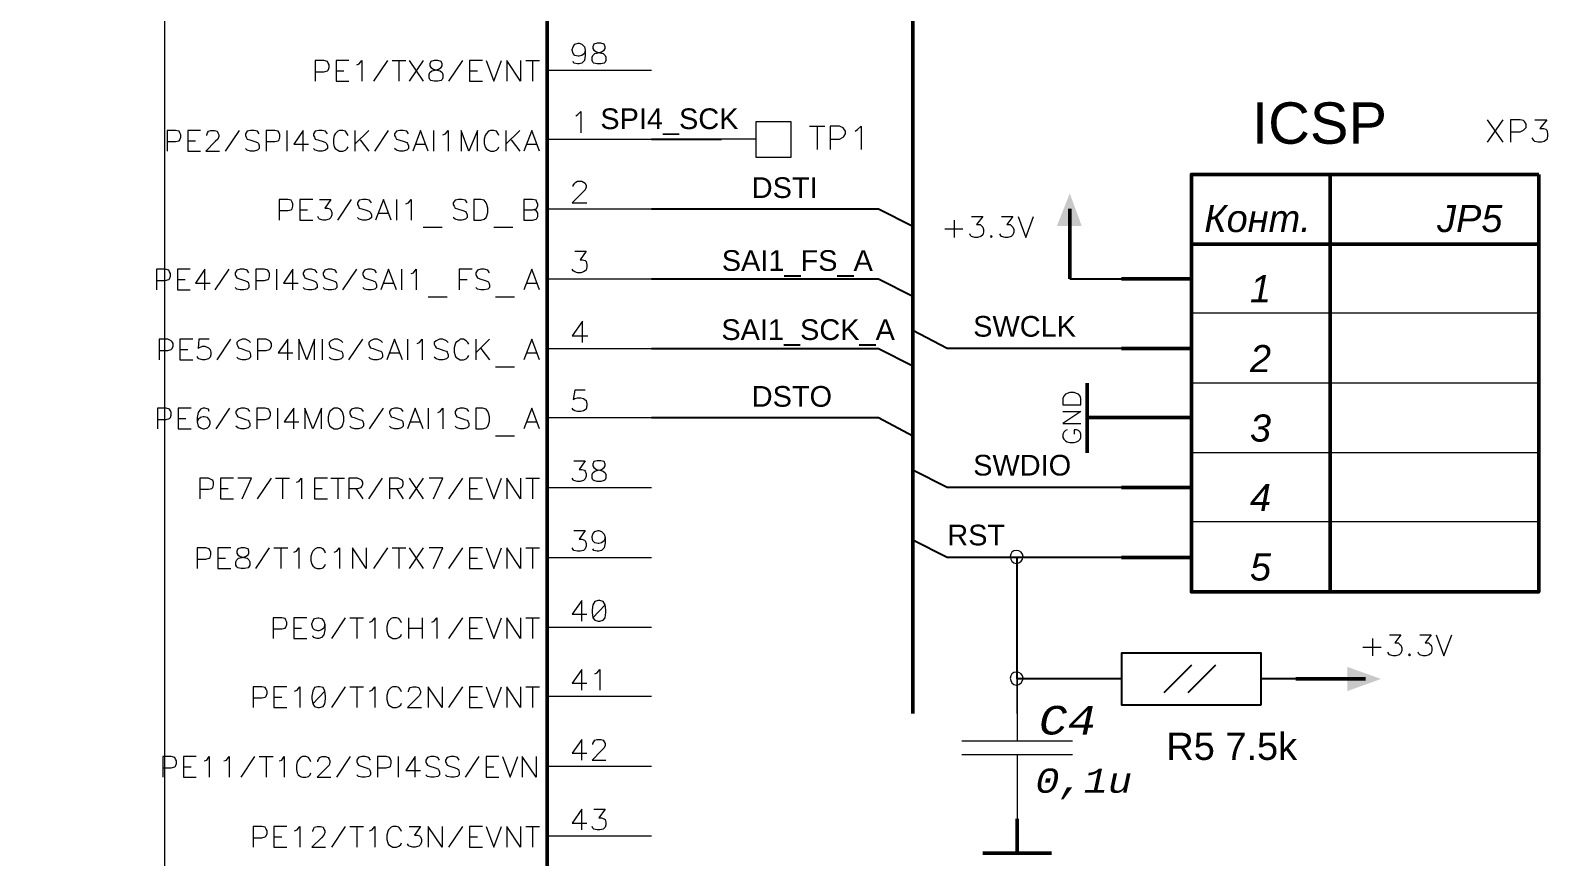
# Model space of a CAD drawing. Header units: millimetres. Extents: x -2024 to 917, y -725 to 13.
# Drawn here: x 814.3 to 887.7, y -87.6 to -47.7 of the extents above; entities that cross this region are included whole.
import ezdxf

# ---------------------------------------------------------------- set-up
doc = ezdxf.new("R2010")
doc.units = ezdxf.units.MM
for name, color, linetype in [('PDF _Геометрия', 7, 'Continuous'), ('PDF _Сплошная заливка', 7, 'Continuous'), ('PDF _Текст', 7, 'Continuous'), ('Sheet', 255, 'Continuous')]:
    doc.layers.add(name, color=color, linetype=linetype)
doc.styles.add('PDF Arial', font='arial.ttf')
doc.styles.add('PDF Arial Italic', font='ariali.ttf')
doc.styles.add('PDF Courier New Italic', font='couri.ttf')
doc.styles.get("Standard").update_dxf_attribs({"font": 'arial.ttf'})

msp = doc.modelspace()

# ---------------------------------------------------------------- linework, layer by layer
at = {"layer": 'PDF _Геометрия', "lineweight": 50}
for points in [[(856.975, -80.725), (856.975, -73.183), (856.975, -69.808), (856.975, -66.433), (856.975, -63.1), (856.975, -59.725), (856.975, -56.35), (856.975, -42.058), (856.975, -38.683), (856.975, -10.933), (856.975, -3.392), (856.975, 4.192), (856.975, 12.608), (778.766, 12.608)], [(877.141, -74.85), (877.141, -54.683)], [(864.558, -56.35), (864.558, -59.725)], [(887.225, -58.058), (870.433, -58.058)], [(870.433, -59.725), (867.058, -59.725)], [(870.433, -63.1), (867.058, -63.1)], [(865.391, -64.767), (865.391, -68.142)], [(865.391, -66.433), (867.058, -66.433), (870.433, -66.433)], [(870.433, -69.808), (867.058, -69.808)], [(870.433, -73.183), (867.058, -73.183)], [(878.85, -79.058), (875.475, -79.058)], [(862.016, -87.475), (862.016, -85.808)], [(860.35, -87.475), (863.683, -87.475)]]:
    msp.add_lwpolyline(points, dxfattribs=at)
at = {"layer": 'PDF _Геометрия', "color": 1, "lineweight": 50}
msp.add_lwpolyline([(839.308, 9.233), (839.308, -162.308), (793.891, -162.308), (793.891, 9.233)], close=True, dxfattribs=at)
at = {"layer": 'PDF _Геометрия', "lineweight": 18}
for points in [[(820.808, 9.233), (820.808, -162.308)], [(841.141, -48.683), (841.1, -48.85), (840.975, -48.933), (840.85, -48.975), (840.808, -48.975), (840.641, -48.933), (840.558, -48.85), (840.516, -48.683), (840.516, -48.642), (840.558, -48.517), (840.641, -48.392), (840.808, -48.35), (840.85, -48.35), (840.975, -48.392), (841.1, -48.517), (841.141, -48.683), (841.141, -48.933), (841.1, -49.183), (840.975, -49.308), (840.85, -49.35), (840.766, -49.35), (840.6, -49.308), (840.558, -49.225)], [(828.1, -49.725), (828.516, -49.725), (828.683, -49.683), (828.725, -49.642), (828.766, -49.517), (828.766, -49.392), (828.725, -49.308), (828.683, -49.225), (828.516, -49.183), (828.1, -49.183), (828.1, -50.183)], [(829.725, -49.183), (829.1, -49.183), (829.1, -50.183), (829.725, -50.183)], [(829.1, -49.683), (829.475, -49.683)], [(830.1, -49.392), (830.225, -49.35), (830.35, -49.183), (830.35, -50.183)], [(830.933, -50.183), (831.6, -49.183)], [(831.808, -49.183), (832.475, -49.183)], [(832.141, -49.183), (832.141, -50.183)], [(832.641, -49.183), (833.308, -50.183)], [(833.308, -49.183), (832.641, -50.183)], [(834.558, -50.183), (835.225, -49.183)], [(836.183, -49.183), (835.558, -49.183), (835.558, -50.183), (836.183, -50.183)], [(835.558, -49.683), (835.933, -49.683)], [(836.35, -49.183), (836.725, -50.183), (837.1, -49.183)], [(838.016, -49.183), (838.016, -50.183), (837.35, -49.183), (837.35, -50.183)], [(838.266, -49.183), (838.933, -49.183)], [(838.6, -49.183), (838.6, -50.183)], [(840.683, -51.85), (840.766, -51.808), (840.933, -51.642), (840.933, -52.683)], [(884.735, -52.046), (885.485, -53.129)], [(885.485, -52.046), (884.735, -53.129)], [(885.86, -52.629), (886.318, -52.629), (886.485, -52.546), (886.526, -52.504), (886.61, -52.421), (886.61, -52.254), (886.526, -52.129), (886.485, -52.087), (886.318, -52.046), (885.86, -52.046), (885.86, -53.129)], [(887.026, -52.046), (887.61, -52.046), (887.276, -52.462), (887.443, -52.462), (887.568, -52.504), (887.61, -52.546), (887.651, -52.712), (887.651, -52.837), (887.61, -53.004), (887.485, -53.087), (887.36, -53.129), (887.193, -53.129), (887.026, -53.087), (886.985, -53.046), (886.901, -52.921)], [(820.933, -53.1), (821.35, -53.1), (821.516, -53.058), (821.558, -53.017), (821.6, -52.892), (821.6, -52.767), (821.558, -52.683), (821.516, -52.6), (821.35, -52.558), (820.933, -52.558), (820.933, -53.558)], [(822.558, -52.558), (821.933, -52.558), (821.933, -53.558), (822.558, -53.558)], [(822.85, -52.808), (822.85, -52.767), (822.891, -52.683), (822.933, -52.6), (823.058, -52.558), (823.225, -52.558), (823.35, -52.6), (823.391, -52.683), (823.433, -52.767), (823.433, -52.85), (823.391, -52.975), (823.266, -53.1), (822.808, -53.558), (823.475, -53.558)], [(823.766, -53.558), (824.433, -52.558)], [(825.391, -52.725), (825.308, -52.6), (825.141, -52.558), (824.975, -52.558), (824.808, -52.6), (824.725, -52.725), (824.725, -52.808), (824.766, -52.892), (824.808, -52.975), (824.933, -53.017), (825.183, -53.1), (825.308, -53.142), (825.35, -53.183), (825.391, -53.308), (825.391, -53.433), (825.308, -53.517), (825.141, -53.558), (824.975, -53.558), (824.808, -53.517), (824.725, -53.433)], [(825.725, -53.1), (826.141, -53.1), (826.308, -53.058), (826.35, -53.017), (826.391, -52.892), (826.391, -52.767), (826.35, -52.683), (826.308, -52.6), (826.141, -52.558), (825.725, -52.558), (825.725, -53.558)], [(826.725, -52.558), (826.725, -53.558)], [(827.516, -53.558), (827.516, -52.558), (827.058, -53.225), (827.766, -53.225)], [(828.683, -52.725), (828.6, -52.6), (828.433, -52.558), (828.266, -52.558), (828.1, -52.6), (828.016, -52.725), (828.016, -52.808), (828.058, -52.892), (828.1, -52.975), (828.225, -53.017), (828.475, -53.1), (828.6, -53.142), (828.641, -53.183), (828.683, -53.308), (828.683, -53.433), (828.6, -53.517), (828.433, -53.558), (828.266, -53.558), (828.1, -53.517), (828.016, -53.433)], [(829.683, -52.808), (829.641, -52.725), (829.558, -52.6), (829.433, -52.558), (829.266, -52.558), (829.183, -52.6), (829.058, -52.725), (829.016, -52.808), (828.975, -52.975), (828.975, -53.183), (829.016, -53.35), (829.058, -53.433), (829.183, -53.517), (829.266, -53.558), (829.433, -53.558), (829.558, -53.517), (829.641, -53.433), (829.683, -53.35)], [(830.016, -52.558), (830.016, -53.558)], [(830.683, -52.558), (830.016, -53.225)], [(830.975, -53.558), (831.641, -52.558)], [(832.6, -52.725), (832.516, -52.6), (832.35, -52.558), (832.183, -52.558), (832.016, -52.6), (831.933, -52.725), (831.933, -52.808), (831.975, -52.892), (832.016, -52.975), (832.141, -53.017), (832.391, -53.1), (832.516, -53.142), (832.558, -53.183), (832.6, -53.308), (832.6, -53.433), (832.516, -53.517), (832.35, -53.558), (832.183, -53.558), (832.016, -53.517), (831.933, -53.433)], [(833.558, -53.558), (833.183, -52.558), (832.808, -53.558)], [(833.808, -52.558), (833.808, -53.558)], [(834.266, -52.767), (834.391, -52.725), (834.516, -52.558), (834.516, -53.558)], [(835.933, -53.558), (835.933, -52.558), (835.516, -53.558), (835.141, -52.558), (835.141, -53.558)], [(836.975, -52.808), (836.933, -52.725), (836.85, -52.6), (836.725, -52.558), (836.558, -52.558), (836.475, -52.6), (836.35, -52.725), (836.308, -52.808), (836.266, -52.975), (836.266, -53.183), (836.308, -53.35), (836.35, -53.433), (836.475, -53.517), (836.558, -53.558), (836.725, -53.558), (836.85, -53.517), (836.933, -53.433), (836.975, -53.35)], [(837.308, -52.558), (837.308, -53.558)], [(837.975, -52.558), (837.308, -53.225)], [(838.933, -53.558), (838.558, -52.558), (838.183, -53.558)], [(851.975, -52.35), (852.725, -52.35)], [(852.35, -52.35), (852.35, -53.475)], [(852.975, -52.975), (853.433, -52.975), (853.6, -52.892), (853.641, -52.85), (853.725, -52.725), (853.725, -52.6), (853.641, -52.475), (853.6, -52.433), (853.433, -52.35), (852.975, -52.35), (852.975, -53.475)], [(854.183, -52.6), (854.308, -52.517), (854.475, -52.35), (854.475, -53.475)], [(821.933, -53.058), (822.308, -53.058)], [(830.266, -53.017), (830.683, -53.558)], [(832.933, -53.225), (833.433, -53.225)], [(837.558, -53.017), (837.975, -53.558)], [(838.308, -53.225), (838.808, -53.225)], [(840.558, -55.267), (840.558, -55.225), (840.641, -55.1), (840.683, -55.058), (840.766, -55.017), (840.975, -55.017), (841.058, -55.058), (841.141, -55.1), (841.183, -55.225), (841.183, -55.308), (841.141, -55.433), (841.016, -55.558), (840.516, -56.058), (841.225, -56.058)], [(826.35, -56.433), (826.766, -56.433), (826.933, -56.392), (826.975, -56.35), (827.016, -56.225), (827.016, -56.1), (826.975, -56.017), (826.933, -55.933), (826.766, -55.892), (826.35, -55.892), (826.35, -56.892)], [(827.975, -55.892), (827.35, -55.892), (827.35, -56.892), (827.975, -56.892)], [(827.35, -56.392), (827.725, -56.392)], [(828.308, -55.892), (828.85, -55.892), (828.558, -56.308), (828.683, -56.308), (828.808, -56.35), (828.85, -56.392), (828.891, -56.517), (828.891, -56.642), (828.85, -56.767), (828.766, -56.85), (828.6, -56.892), (828.475, -56.892), (828.308, -56.85), (828.266, -56.808), (828.225, -56.725)], [(829.183, -56.892), (829.85, -55.892)], [(830.808, -56.058), (830.725, -55.933), (830.558, -55.892), (830.391, -55.892), (830.225, -55.933), (830.141, -56.058), (830.141, -56.142), (830.183, -56.225), (830.225, -56.308), (830.35, -56.35), (830.6, -56.433), (830.725, -56.475), (830.766, -56.517), (830.808, -56.642), (830.808, -56.767), (830.725, -56.85), (830.558, -56.892), (830.391, -56.892), (830.225, -56.85), (830.141, -56.767)], [(831.766, -56.892), (831.391, -55.892), (831.016, -56.892)], [(832.016, -55.892), (832.016, -56.892)], [(832.475, -56.1), (832.6, -56.058), (832.725, -55.892), (832.725, -56.892)], [(835.433, -56.058), (835.35, -55.933), (835.183, -55.892), (835.016, -55.892), (834.85, -55.933), (834.766, -56.058), (834.766, -56.142), (834.808, -56.225), (834.85, -56.308), (834.975, -56.35), (835.225, -56.433), (835.35, -56.475), (835.391, -56.517), (835.433, -56.642), (835.433, -56.767), (835.35, -56.85), (835.183, -56.892), (835.016, -56.892), (834.85, -56.85), (834.766, -56.767)], [(838.183, -56.392), (838.6, -56.392)], [(831.141, -56.558), (831.641, -56.558)], [(858.975, -56.892), (858.975, -57.725)], [(859.808, -56.725), (860.35, -56.725), (860.058, -57.1), (860.225, -57.1), (860.308, -57.183), (860.35, -57.225), (860.391, -57.35), (860.391, -57.475), (860.35, -57.6), (860.266, -57.683), (860.1, -57.725), (859.975, -57.725), (859.808, -57.683), (859.766, -57.642), (859.725, -57.558)], [(861.266, -56.725), (861.808, -56.725), (861.516, -57.1), (861.683, -57.1), (861.766, -57.183), (861.808, -57.225), (861.85, -57.35), (861.85, -57.475), (861.808, -57.6), (861.725, -57.683), (861.558, -57.725), (861.433, -57.725), (861.266, -57.683), (861.225, -57.642), (861.183, -57.558)], [(862.058, -56.725), (862.433, -57.725), (862.808, -56.725)], [(833.308, -57.225), (834.225, -57.225)], [(836.725, -57.225), (837.641, -57.225)], [(858.516, -57.308), (859.391, -57.308)], [(840.641, -58.392), (841.183, -58.392), (840.891, -58.808), (841.016, -58.808), (841.141, -58.85), (841.183, -58.892), (841.225, -59.058), (841.225, -59.142), (841.183, -59.308), (841.058, -59.392), (840.933, -59.433), (840.766, -59.433), (840.641, -59.392), (840.558, -59.35), (840.516, -59.267)], [(820.433, -59.808), (820.85, -59.808), (821.016, -59.767), (821.058, -59.725), (821.1, -59.6), (821.1, -59.475), (821.058, -59.392), (821.016, -59.308), (820.85, -59.267), (820.433, -59.267), (820.433, -60.267)], [(822.058, -59.267), (821.433, -59.267), (821.433, -60.267), (822.058, -60.267)], [(822.766, -60.267), (822.766, -59.267), (822.308, -59.933), (823.016, -59.933)], [(823.266, -60.267), (823.933, -59.267)], [(824.891, -59.433), (824.808, -59.308), (824.641, -59.267), (824.475, -59.267), (824.308, -59.308), (824.225, -59.433), (824.225, -59.517), (824.266, -59.6), (824.308, -59.683), (824.433, -59.725), (824.683, -59.808), (824.808, -59.85), (824.85, -59.892), (824.891, -60.017), (824.891, -60.142), (824.808, -60.225), (824.641, -60.267), (824.475, -60.267), (824.308, -60.225), (824.225, -60.142)], [(825.225, -59.808), (825.641, -59.808), (825.808, -59.767), (825.85, -59.725), (825.891, -59.6), (825.891, -59.475), (825.85, -59.392), (825.808, -59.308), (825.641, -59.267), (825.225, -59.267), (825.225, -60.267)], [(826.225, -59.267), (826.225, -60.267)], [(827.016, -60.267), (827.016, -59.267), (826.558, -59.933), (827.266, -59.933)], [(828.183, -59.433), (828.1, -59.308), (827.933, -59.267), (827.766, -59.267), (827.6, -59.308), (827.516, -59.433), (827.516, -59.517), (827.558, -59.6), (827.6, -59.683), (827.725, -59.725), (827.975, -59.808), (828.1, -59.85), (828.141, -59.892), (828.183, -60.017), (828.183, -60.142), (828.1, -60.225), (827.933, -60.267), (827.766, -60.267), (827.6, -60.225), (827.516, -60.142)], [(829.141, -59.433), (829.058, -59.308), (828.891, -59.267), (828.725, -59.267), (828.558, -59.308), (828.475, -59.433), (828.475, -59.517), (828.516, -59.6), (828.558, -59.683), (828.683, -59.725), (828.933, -59.808), (829.058, -59.85), (829.1, -59.892), (829.141, -60.017), (829.141, -60.142), (829.058, -60.225), (828.891, -60.267), (828.725, -60.267), (828.558, -60.225), (828.475, -60.142)], [(829.433, -60.267), (830.1, -59.267)], [(831.058, -59.433), (830.975, -59.308), (830.808, -59.267), (830.641, -59.267), (830.475, -59.308), (830.391, -59.433), (830.391, -59.517), (830.433, -59.6), (830.475, -59.683), (830.6, -59.725), (830.85, -59.808), (830.975, -59.85), (831.016, -59.892), (831.058, -60.017), (831.058, -60.142), (830.975, -60.225), (830.808, -60.267), (830.641, -60.267), (830.475, -60.225), (830.391, -60.142)], [(832.016, -60.267), (831.641, -59.267), (831.266, -60.267)], [(832.266, -59.267), (832.266, -60.267)], [(832.725, -59.475), (832.85, -59.433), (832.975, -59.267), (832.975, -60.267)], [(835.683, -59.267), (835.058, -59.267), (835.058, -60.267)], [(836.516, -59.433), (836.433, -59.308), (836.266, -59.267), (836.1, -59.267), (835.933, -59.308), (835.85, -59.433), (835.85, -59.517), (835.891, -59.6), (835.933, -59.683), (836.058, -59.725), (836.308, -59.808), (836.433, -59.85), (836.475, -59.892), (836.516, -60.017), (836.516, -60.142), (836.433, -60.225), (836.266, -60.267), (836.1, -60.267), (835.933, -60.225), (835.85, -60.142)], [(838.933, -60.267), (838.558, -59.267), (838.183, -60.267)], [(821.433, -59.767), (821.808, -59.767)], [(831.391, -59.933), (831.891, -59.933)], [(835.058, -59.767), (835.433, -59.767)], [(838.308, -59.933), (838.808, -59.933)], [(833.558, -60.6), (834.475, -60.6)], [(836.808, -60.6), (837.725, -60.6)], [(887.225, -61.392), (870.433, -61.392)], [(841.016, -62.808), (841.016, -61.767), (840.516, -62.475), (841.266, -62.475)], [(820.558, -63.183), (820.975, -63.183), (821.141, -63.142), (821.183, -63.1), (821.225, -62.975), (821.225, -62.85), (821.183, -62.767), (821.141, -62.725), (820.975, -62.642), (820.558, -62.642), (820.558, -63.642)], [(822.183, -62.642), (821.558, -62.642), (821.558, -63.642), (822.183, -63.642)], [(822.975, -62.642), (822.475, -62.642), (822.433, -63.1), (822.475, -63.058), (822.641, -62.975), (822.766, -62.975), (822.933, -63.058), (823.016, -63.142), (823.058, -63.267), (823.058, -63.392), (823.016, -63.517), (822.933, -63.6), (822.766, -63.642), (822.641, -63.642), (822.475, -63.6), (822.433, -63.558), (822.391, -63.475)], [(823.35, -63.642), (824.016, -62.642)], [(824.975, -62.808), (824.891, -62.725), (824.725, -62.642), (824.558, -62.642), (824.391, -62.725), (824.308, -62.808), (824.308, -62.892), (824.35, -62.975), (824.391, -63.058), (824.516, -63.1), (824.766, -63.183), (824.891, -63.225), (824.933, -63.267), (824.975, -63.392), (824.975, -63.517), (824.891, -63.6), (824.725, -63.642), (824.558, -63.642), (824.391, -63.6), (824.308, -63.517)], [(825.308, -63.183), (825.725, -63.183), (825.891, -63.142), (825.933, -63.1), (825.975, -62.975), (825.975, -62.85), (825.933, -62.767), (825.891, -62.725), (825.725, -62.642), (825.308, -62.642), (825.308, -63.642)], [(826.766, -63.642), (826.766, -62.642), (826.308, -63.308), (827.016, -63.308)], [(828.058, -63.642), (828.058, -62.642), (827.683, -63.642), (827.308, -62.642), (827.308, -63.642)], [(828.433, -62.642), (828.433, -63.642)], [(829.433, -62.808), (829.35, -62.725), (829.183, -62.642), (829.016, -62.642), (828.85, -62.725), (828.766, -62.808), (828.766, -62.892), (828.808, -62.975), (828.85, -63.058), (828.975, -63.1), (829.225, -63.183), (829.35, -63.225), (829.391, -63.267), (829.433, -63.392), (829.433, -63.517), (829.35, -63.6), (829.183, -63.642), (829.016, -63.642), (828.85, -63.6), (828.766, -63.517)], [(829.725, -63.642), (830.391, -62.642)], [(831.35, -62.808), (831.266, -62.725), (831.1, -62.642), (830.933, -62.642), (830.766, -62.725), (830.683, -62.808), (830.683, -62.892), (830.725, -62.975), (830.766, -63.058), (830.891, -63.1), (831.141, -63.183), (831.266, -63.225), (831.308, -63.267), (831.35, -63.392), (831.35, -63.517), (831.266, -63.6), (831.1, -63.642), (830.933, -63.642), (830.766, -63.6), (830.683, -63.517)], [(832.308, -63.642), (831.933, -62.642), (831.558, -63.642)], [(832.558, -62.642), (832.558, -63.642)], [(833.016, -62.85), (833.141, -62.808), (833.266, -62.642), (833.266, -63.642)], [(834.516, -62.808), (834.433, -62.725), (834.266, -62.642), (834.1, -62.642), (833.933, -62.725), (833.85, -62.808), (833.85, -62.892), (833.891, -62.975), (833.933, -63.058), (834.058, -63.1), (834.308, -63.183), (834.433, -63.225), (834.475, -63.267), (834.516, -63.392), (834.516, -63.517), (834.433, -63.6), (834.266, -63.642), (834.1, -63.642), (833.933, -63.6), (833.85, -63.517)], [(835.516, -62.892), (835.475, -62.808), (835.391, -62.725), (835.266, -62.642), (835.1, -62.642), (835.016, -62.725), (834.891, -62.808), (834.85, -62.892), (834.808, -63.058), (834.808, -63.267), (834.85, -63.433), (834.891, -63.517), (835.016, -63.6), (835.1, -63.642), (835.266, -63.642), (835.391, -63.6), (835.475, -63.517), (835.516, -63.433)], [(835.85, -62.642), (835.85, -63.642)], [(836.516, -62.642), (835.85, -63.308)], [(838.933, -63.642), (838.558, -62.642), (838.183, -63.642)], [(821.558, -63.142), (821.933, -63.142)], [(831.683, -63.308), (832.183, -63.308)], [(836.1, -63.1), (836.516, -63.642)], [(838.308, -63.308), (838.808, -63.308)], [(836.808, -63.975), (837.725, -63.975)], [(841.141, -65.1), (840.641, -65.1), (840.558, -65.558), (840.641, -65.517), (840.766, -65.475), (840.933, -65.475), (841.058, -65.517), (841.183, -65.6), (841.225, -65.767), (841.225, -65.85), (841.183, -66.017), (841.058, -66.1), (840.933, -66.142), (840.766, -66.142), (840.641, -66.1), (840.558, -66.058), (840.516, -65.975)], [(887.225, -64.767), (870.433, -64.767)], [(820.475, -66.517), (820.891, -66.517), (821.058, -66.475), (821.1, -66.433), (821.141, -66.308), (821.141, -66.183), (821.1, -66.1), (821.058, -66.017), (820.891, -65.975), (820.475, -65.975), (820.475, -66.975)], [(822.1, -65.975), (821.475, -65.975), (821.475, -66.975), (822.1, -66.975)], [(822.975, -66.142), (822.933, -66.017), (822.766, -65.975), (822.683, -65.975), (822.558, -66.017), (822.433, -66.183), (822.391, -66.433), (822.391, -66.642), (822.433, -66.85), (822.558, -66.933), (822.683, -66.975), (822.725, -66.975), (822.891, -66.933), (822.975, -66.85), (823.016, -66.725), (823.016, -66.642), (822.975, -66.517), (822.891, -66.433), (822.725, -66.392), (822.683, -66.392), (822.558, -66.433), (822.433, -66.517), (822.391, -66.642)], [(823.308, -66.975), (823.975, -65.975)], [(824.933, -66.142), (824.85, -66.017), (824.683, -65.975), (824.516, -65.975), (824.35, -66.017), (824.266, -66.142), (824.266, -66.225), (824.308, -66.308), (824.35, -66.392), (824.475, -66.433), (824.725, -66.517), (824.85, -66.558), (824.891, -66.6), (824.933, -66.725), (824.933, -66.85), (824.85, -66.933), (824.683, -66.975), (824.516, -66.975), (824.35, -66.933), (824.266, -66.85)], [(825.266, -66.517), (825.683, -66.517), (825.85, -66.475), (825.891, -66.433), (825.933, -66.308), (825.933, -66.183), (825.891, -66.1), (825.85, -66.017), (825.683, -65.975), (825.266, -65.975), (825.266, -66.975)], [(826.266, -65.975), (826.266, -66.975)], [(827.058, -66.975), (827.058, -65.975), (826.6, -66.642), (827.308, -66.642)], [(828.391, -66.975), (828.391, -65.975), (827.975, -66.975), (827.6, -65.975), (827.6, -66.975)], [(830.433, -66.142), (830.35, -66.017), (830.183, -65.975), (830.016, -65.975), (829.85, -66.017), (829.766, -66.142), (829.766, -66.225), (829.808, -66.308), (829.85, -66.392), (829.975, -66.433), (830.225, -66.517), (830.35, -66.558), (830.391, -66.6), (830.433, -66.725), (830.433, -66.85), (830.35, -66.933), (830.183, -66.975), (830.016, -66.975), (829.85, -66.933), (829.766, -66.85)], [(830.725, -66.975), (831.391, -65.975)], [(832.35, -66.142), (832.266, -66.017), (832.1, -65.975), (831.933, -65.975), (831.766, -66.017), (831.683, -66.142), (831.683, -66.225), (831.725, -66.308), (831.766, -66.392), (831.891, -66.433), (832.141, -66.517), (832.266, -66.558), (832.308, -66.6), (832.35, -66.725), (832.35, -66.85), (832.266, -66.933), (832.1, -66.975), (831.933, -66.975), (831.766, -66.933), (831.683, -66.85)], [(833.308, -66.975), (832.933, -65.975), (832.558, -66.975)], [(833.558, -65.975), (833.558, -66.975)], [(834.016, -66.183), (834.141, -66.142), (834.266, -65.975), (834.266, -66.975)], [(835.516, -66.142), (835.433, -66.017), (835.266, -65.975), (835.1, -65.975), (834.933, -66.017), (834.85, -66.142), (834.85, -66.225), (834.891, -66.308), (834.933, -66.392), (835.058, -66.433), (835.308, -66.517), (835.433, -66.558), (835.475, -66.6), (835.516, -66.725), (835.516, -66.85), (835.433, -66.933), (835.266, -66.975), (835.1, -66.975), (834.933, -66.933), (834.85, -66.85)], [(838.933, -66.975), (838.558, -65.975), (838.183, -66.975)], [(821.475, -66.475), (821.85, -66.475)], [(832.683, -66.642), (833.183, -66.642)], [(838.308, -66.642), (838.808, -66.642)], [(864.225, -66.142), (865.1, -66.142), (864.225, -66.725), (865.1, -66.725)], [(836.808, -67.308), (837.725, -67.308)], [(864.433, -67.017), (864.35, -67.058), (864.266, -67.142), (864.225, -67.225), (864.225, -67.392), (864.266, -67.475), (864.35, -67.558), (864.433, -67.6), (864.558, -67.642), (864.766, -67.642), (864.891, -67.6), (864.975, -67.558), (865.058, -67.475), (865.1, -67.392), (865.1, -67.225), (865.058, -67.142), (864.975, -67.058), (864.891, -67.017), (864.766, -67.017), (864.766, -67.225)], [(887.225, -68.142), (870.433, -68.142)], [(840.6, -68.517), (841.141, -68.517), (840.85, -68.933), (840.975, -68.933), (841.1, -68.975), (841.141, -69.017), (841.183, -69.142), (841.183, -69.267), (841.141, -69.392), (841.058, -69.475), (840.891, -69.517), (840.766, -69.517), (840.6, -69.475), (840.558, -69.433), (840.516, -69.35)], [(822.516, -69.892), (822.933, -69.892), (823.1, -69.85), (823.141, -69.808), (823.183, -69.683), (823.183, -69.558), (823.141, -69.475), (823.1, -69.433), (822.933, -69.35), (822.516, -69.35), (822.516, -70.35)], [(824.141, -69.35), (823.516, -69.35), (823.516, -70.35), (824.141, -70.35)], [(824.558, -70.35), (825.016, -69.35), (824.35, -69.35)], [(825.308, -70.35), (825.975, -69.35)], [(826.183, -69.35), (826.85, -69.35)], [(826.516, -69.35), (826.516, -70.35)], [(827.183, -69.558), (827.308, -69.517), (827.433, -69.35), (827.433, -70.35)], [(828.683, -69.35), (828.058, -69.35), (828.058, -70.35), (828.683, -70.35)], [(828.85, -69.35), (829.516, -69.35)], [(829.183, -69.35), (829.183, -70.35)], [(829.725, -69.85), (830.141, -69.85), (830.308, -69.808), (830.35, -69.767), (830.391, -69.642), (830.391, -69.558), (830.35, -69.475), (830.308, -69.433), (830.141, -69.35), (829.725, -69.35), (829.725, -70.35)], [(830.683, -70.35), (831.35, -69.35)], [(831.683, -69.85), (832.1, -69.85), (832.266, -69.808), (832.308, -69.767), (832.35, -69.642), (832.35, -69.558), (832.308, -69.475), (832.266, -69.433), (832.1, -69.35), (831.683, -69.35), (831.683, -70.35)], [(832.641, -69.35), (833.308, -70.35)], [(833.308, -69.35), (832.641, -70.35)], [(833.808, -70.35), (834.266, -69.35), (833.6, -69.35)], [(834.558, -70.35), (835.225, -69.35)], [(836.183, -69.35), (835.558, -69.35), (835.558, -70.35), (836.183, -70.35)], [(836.35, -69.35), (836.725, -70.35), (837.1, -69.35)], [(838.016, -69.35), (838.016, -70.35), (837.35, -69.35), (837.35, -70.35)], [(838.266, -69.35), (838.933, -69.35)], [(838.6, -69.35), (838.6, -70.35)], [(823.516, -69.85), (823.891, -69.85)], [(828.058, -69.85), (828.433, -69.85)], [(830.058, -69.85), (830.391, -70.35)], [(832.016, -69.85), (832.35, -70.35)], [(835.558, -69.85), (835.933, -69.85)], [(887.225, -71.475), (870.433, -71.475)], [(840.6, -71.892), (841.141, -71.892), (840.85, -72.308), (840.975, -72.308), (841.1, -72.35), (841.141, -72.392), (841.183, -72.517), (841.183, -72.642), (841.141, -72.767), (841.058, -72.85), (840.891, -72.892), (840.766, -72.892), (840.6, -72.85), (840.558, -72.808), (840.516, -72.725)], [(842.1, -72.225), (842.058, -72.392), (841.933, -72.475), (841.808, -72.517), (841.766, -72.517), (841.6, -72.475), (841.516, -72.392), (841.475, -72.225), (841.475, -72.183), (841.516, -72.058), (841.6, -71.933), (841.766, -71.892), (841.808, -71.892), (841.933, -71.933), (842.058, -72.058), (842.1, -72.225), (842.1, -72.475), (842.058, -72.725), (841.933, -72.85), (841.808, -72.892), (841.725, -72.892), (841.558, -72.85), (841.516, -72.767)], [(822.391, -73.267), (822.808, -73.267), (822.975, -73.225), (823.016, -73.183), (823.058, -73.058), (823.058, -72.933), (823.016, -72.85), (822.975, -72.767), (822.808, -72.725), (822.391, -72.725), (822.391, -73.725)], [(824.016, -72.725), (823.391, -72.725), (823.391, -73.725), (824.016, -73.725)], [(823.391, -73.225), (823.766, -73.225)], [(825.225, -73.725), (825.891, -72.725)], [(826.1, -72.725), (826.766, -72.725)], [(826.433, -72.725), (826.433, -73.725)], [(827.058, -72.933), (827.183, -72.892), (827.308, -72.725), (827.308, -73.725)], [(828.6, -72.975), (828.558, -72.892), (828.475, -72.767), (828.35, -72.725), (828.183, -72.725), (828.1, -72.767), (827.975, -72.892), (827.933, -72.975), (827.891, -73.142), (827.891, -73.35), (827.933, -73.517), (827.975, -73.6), (828.1, -73.683), (828.183, -73.725), (828.35, -73.725), (828.475, -73.683), (828.558, -73.6), (828.6, -73.517)], [(829.016, -72.933), (829.141, -72.892), (829.266, -72.725), (829.266, -73.725)], [(830.558, -72.725), (830.558, -73.725), (829.891, -72.725), (829.891, -73.725)], [(830.933, -73.725), (831.6, -72.725)], [(831.808, -72.725), (832.475, -72.725)], [(832.141, -72.725), (832.141, -73.725)], [(832.641, -72.725), (833.308, -73.725)], [(833.308, -72.725), (832.641, -73.725)], [(833.808, -73.725), (834.266, -72.725), (833.6, -72.725)], [(834.558, -73.725), (835.225, -72.725)], [(836.183, -72.725), (835.558, -72.725), (835.558, -73.725), (836.183, -73.725)], [(835.558, -73.225), (835.933, -73.225)], [(836.35, -72.725), (836.725, -73.725), (837.1, -72.725)], [(838.016, -72.725), (838.016, -73.725), (837.35, -72.725), (837.35, -73.725)], [(838.266, -72.725), (838.933, -72.725)], [(838.6, -72.725), (838.6, -73.725)], [(840.975, -76.267), (840.975, -75.267), (840.516, -75.933), (841.225, -75.933)], [(842.1, -75.475), (841.516, -76.1)], [(826.058, -76.642), (826.475, -76.642), (826.641, -76.6), (826.683, -76.558), (826.725, -76.433), (826.725, -76.308), (826.683, -76.225), (826.641, -76.142), (826.475, -76.1), (826.058, -76.1), (826.058, -77.1)], [(827.683, -76.1), (827.058, -76.1), (827.058, -77.1), (827.683, -77.1)], [(828.558, -76.433), (828.516, -76.6), (828.391, -76.683), (828.266, -76.725), (828.225, -76.725), (828.058, -76.683), (827.975, -76.6), (827.933, -76.433), (827.933, -76.392), (827.975, -76.267), (828.058, -76.142), (828.225, -76.1), (828.266, -76.1), (828.391, -76.142), (828.516, -76.267), (828.558, -76.433), (828.558, -76.683), (828.516, -76.933), (828.391, -77.058), (828.266, -77.1), (828.183, -77.1), (828.016, -77.058), (827.975, -76.975)], [(828.891, -77.1), (829.558, -76.1)], [(829.766, -76.1), (830.433, -76.1)], [(830.1, -76.1), (830.1, -77.1)], [(830.725, -76.308), (830.85, -76.267), (830.975, -76.1), (830.975, -77.1)], [(832.266, -76.35), (832.225, -76.267), (832.141, -76.142), (832.016, -76.1), (831.85, -76.1), (831.766, -76.142), (831.641, -76.267), (831.6, -76.35), (831.558, -76.517), (831.558, -76.725), (831.6, -76.892), (831.641, -76.975), (831.766, -77.058), (831.85, -77.1), (832.016, -77.1), (832.141, -77.058), (832.225, -76.975), (832.266, -76.892)], [(832.6, -76.1), (832.6, -77.1)], [(833.266, -76.1), (833.266, -77.1)], [(833.725, -76.308), (833.85, -76.267), (833.975, -76.1), (833.975, -77.1)], [(834.558, -77.1), (835.225, -76.1)], [(836.183, -76.1), (835.558, -76.1), (835.558, -77.1), (836.183, -77.1)], [(836.35, -76.1), (836.725, -77.1), (837.1, -76.1)], [(838.016, -76.1), (838.016, -77.1), (837.35, -76.1), (837.35, -77.1)], [(838.266, -76.1), (838.933, -76.1)], [(838.6, -76.1), (838.6, -77.1)], [(827.058, -76.6), (827.433, -76.6)], [(832.6, -76.6), (833.266, -76.6)], [(835.558, -76.6), (835.933, -76.6)], [(880.016, -76.933), (880.558, -76.933), (880.266, -77.308), (880.433, -77.308), (880.516, -77.392), (880.558, -77.433), (880.6, -77.558), (880.6, -77.683), (880.558, -77.808), (880.475, -77.892), (880.308, -77.933), (880.183, -77.933), (880.016, -77.892), (879.975, -77.85), (879.933, -77.767)], [(881.475, -76.933), (882.016, -76.933), (881.725, -77.308), (881.891, -77.308), (881.975, -77.392), (882.016, -77.433), (882.058, -77.558), (882.058, -77.683), (882.016, -77.808), (881.933, -77.892), (881.766, -77.933), (881.641, -77.933), (881.475, -77.892), (881.433, -77.85), (881.391, -77.767)], [(882.266, -76.933), (882.641, -77.933), (883.016, -76.933)], [(878.725, -77.517), (879.6, -77.517)], [(879.183, -77.1), (879.183, -77.933)], [(840.975, -79.6), (840.975, -78.6), (840.516, -79.267), (841.225, -79.267)], [(841.6, -78.808), (841.725, -78.767), (841.85, -78.6), (841.85, -79.6)], [(825.1, -79.975), (825.516, -79.975), (825.683, -79.933), (825.725, -79.892), (825.766, -79.767), (825.766, -79.642), (825.725, -79.558), (825.683, -79.475), (825.516, -79.433), (825.1, -79.433), (825.1, -80.433)], [(826.725, -79.433), (826.1, -79.433), (826.1, -80.433), (826.725, -80.433)], [(827.1, -79.642), (827.225, -79.6), (827.35, -79.433), (827.35, -80.433)], [(828.558, -79.642), (827.975, -80.267)], [(828.891, -80.433), (829.558, -79.433)], [(829.766, -79.433), (830.433, -79.433)], [(830.1, -79.433), (830.1, -80.433)], [(830.725, -79.642), (830.85, -79.6), (830.975, -79.433), (830.975, -80.433)], [(832.266, -79.683), (832.225, -79.6), (832.141, -79.475), (832.016, -79.433), (831.85, -79.433), (831.766, -79.475), (831.641, -79.6), (831.6, -79.683), (831.558, -79.85), (831.558, -80.058), (831.6, -80.225), (831.641, -80.308), (831.766, -80.392), (831.85, -80.433), (832.016, -80.433), (832.141, -80.392), (832.225, -80.308), (832.266, -80.225)], [(832.6, -79.683), (832.6, -79.642), (832.641, -79.558), (832.683, -79.475), (832.808, -79.433), (832.975, -79.433), (833.1, -79.475), (833.141, -79.558), (833.183, -79.642), (833.183, -79.725), (833.141, -79.85), (833.016, -79.975), (832.558, -80.433), (833.225, -80.433)], [(834.225, -79.433), (834.225, -80.433), (833.558, -79.433), (833.558, -80.433)], [(834.558, -80.433), (835.225, -79.433)], [(836.183, -79.433), (835.558, -79.433), (835.558, -80.433), (836.183, -80.433)], [(836.35, -79.433), (836.725, -80.433), (837.1, -79.433)], [(838.016, -79.433), (838.016, -80.433), (837.35, -79.433), (837.35, -80.433)], [(838.266, -79.433), (838.933, -79.433)], [(838.6, -79.433), (838.6, -80.433)], [(826.1, -79.933), (826.475, -79.933)], [(835.558, -79.933), (835.933, -79.933)], [(840.975, -82.975), (840.975, -81.975), (840.516, -82.642), (841.225, -82.642)], [(841.516, -82.225), (841.516, -82.183), (841.558, -82.1), (841.6, -82.017), (841.725, -81.975), (841.891, -81.975), (842.016, -82.017), (842.058, -82.1), (842.1, -82.183), (842.1, -82.267), (842.058, -82.392), (841.933, -82.517), (841.475, -82.975), (842.141, -82.975)], [(820.725, -83.35), (821.141, -83.35), (821.308, -83.308), (821.35, -83.267), (821.391, -83.142), (821.391, -83.017), (821.35, -82.933), (821.308, -82.85), (821.141, -82.808), (820.725, -82.808), (820.725, -83.808)], [(822.35, -82.808), (821.725, -82.808), (821.725, -83.808), (822.35, -83.808)], [(822.725, -83.017), (822.85, -82.975), (822.975, -82.808), (822.975, -83.808)], [(823.683, -83.017), (823.808, -82.975), (823.933, -82.808), (823.933, -83.808)], [(824.516, -83.808), (825.183, -82.808)], [(825.391, -82.808), (826.058, -82.808)], [(825.725, -82.808), (825.725, -83.808)], [(826.35, -83.017), (826.475, -82.975), (826.6, -82.808), (826.6, -83.808)], [(827.891, -83.058), (827.85, -82.975), (827.766, -82.85), (827.641, -82.808), (827.475, -82.808), (827.391, -82.85), (827.266, -82.975), (827.225, -83.058), (827.183, -83.225), (827.183, -83.433), (827.225, -83.6), (827.266, -83.683), (827.391, -83.767), (827.475, -83.808), (827.641, -83.808), (827.766, -83.767), (827.85, -83.683), (827.891, -83.6)], [(828.225, -83.058), (828.225, -83.017), (828.266, -82.933), (828.308, -82.85), (828.433, -82.808), (828.6, -82.808), (828.725, -82.85), (828.766, -82.933), (828.808, -83.017), (828.808, -83.1), (828.766, -83.225), (828.641, -83.35), (828.183, -83.808), (828.85, -83.808)], [(829.141, -83.808), (829.808, -82.808)], [(830.766, -82.975), (830.683, -82.85), (830.516, -82.808), (830.35, -82.808), (830.183, -82.85), (830.1, -82.975), (830.1, -83.058), (830.141, -83.142), (830.183, -83.225), (830.308, -83.267), (830.558, -83.35), (830.683, -83.392), (830.725, -83.433), (830.766, -83.558), (830.766, -83.683), (830.683, -83.767), (830.516, -83.808), (830.35, -83.808), (830.183, -83.767), (830.1, -83.683)], [(831.1, -83.35), (831.516, -83.35), (831.683, -83.308), (831.725, -83.267), (831.766, -83.142), (831.766, -83.017), (831.725, -82.933), (831.683, -82.85), (831.516, -82.808), (831.1, -82.808), (831.1, -83.808)], [(832.1, -82.808), (832.1, -83.808)], [(832.933, -83.808), (832.933, -82.808), (832.475, -83.475), (833.183, -83.475)], [(834.1, -82.975), (834.016, -82.85), (833.85, -82.808), (833.683, -82.808), (833.516, -82.85), (833.433, -82.975), (833.433, -83.058), (833.475, -83.142), (833.516, -83.225), (833.641, -83.267), (833.891, -83.35), (834.016, -83.392), (834.058, -83.433), (834.1, -83.558), (834.1, -83.683), (834.016, -83.767), (833.85, -83.808), (833.683, -83.808), (833.516, -83.767), (833.433, -83.683)], [(835.058, -82.975), (834.975, -82.85), (834.808, -82.808), (834.641, -82.808), (834.475, -82.85), (834.391, -82.975), (834.391, -83.058), (834.433, -83.142), (834.475, -83.225), (834.6, -83.267), (834.85, -83.35), (834.975, -83.392), (835.016, -83.433), (835.058, -83.558), (835.058, -83.683), (834.975, -83.767), (834.808, -83.808), (834.641, -83.808), (834.475, -83.767), (834.391, -83.683)], [(835.35, -83.808), (836.016, -82.808)], [(836.975, -82.808), (836.35, -82.808), (836.35, -83.808), (836.975, -83.808)], [(837.141, -82.808), (837.516, -83.808), (837.891, -82.808)], [(838.766, -82.808), (838.766, -83.808), (838.1, -82.808), (838.1, -83.808)], [(821.725, -83.308), (822.1, -83.308)], [(836.35, -83.308), (836.725, -83.308)], [(840.975, -86.35), (840.975, -85.35), (840.516, -86.017), (841.225, -86.017)], [(841.558, -85.35), (842.1, -85.35), (841.808, -85.767), (841.933, -85.767), (842.058, -85.808), (842.1, -85.85), (842.141, -85.975), (842.141, -86.1), (842.1, -86.225), (842.016, -86.308), (841.85, -86.35), (841.725, -86.35), (841.558, -86.308), (841.516, -86.267), (841.475, -86.183)], [(825.1, -86.725), (825.516, -86.725), (825.683, -86.683), (825.725, -86.642), (825.766, -86.517), (825.766, -86.392), (825.725, -86.308), (825.683, -86.225), (825.516, -86.183), (825.1, -86.183), (825.1, -87.183)], [(826.725, -86.183), (826.1, -86.183), (826.1, -87.183), (826.725, -87.183)], [(827.1, -86.392), (827.225, -86.35), (827.35, -86.183), (827.35, -87.183)], [(827.975, -86.433), (827.975, -86.392), (828.016, -86.308), (828.058, -86.225), (828.183, -86.183), (828.35, -86.183), (828.475, -86.225), (828.516, -86.308), (828.558, -86.392), (828.558, -86.475), (828.516, -86.6), (828.391, -86.725), (827.933, -87.183), (828.6, -87.183)], [(828.891, -87.183), (829.558, -86.183)], [(829.766, -86.183), (830.433, -86.183)], [(830.1, -86.183), (830.1, -87.183)], [(830.725, -86.392), (830.85, -86.35), (830.975, -86.183), (830.975, -87.183)], [(832.266, -86.433), (832.225, -86.35), (832.141, -86.225), (832.016, -86.183), (831.85, -86.183), (831.766, -86.225), (831.641, -86.35), (831.6, -86.433), (831.558, -86.6), (831.558, -86.808), (831.6, -86.975), (831.641, -87.058), (831.766, -87.142), (831.85, -87.183), (832.016, -87.183), (832.141, -87.142), (832.225, -87.058), (832.266, -86.975)], [(832.641, -86.183), (833.183, -86.183), (832.891, -86.6), (833.016, -86.6), (833.141, -86.642), (833.183, -86.683), (833.225, -86.808), (833.225, -86.933), (833.183, -87.058), (833.1, -87.142), (832.933, -87.183), (832.808, -87.183), (832.641, -87.142), (832.6, -87.1), (832.558, -87.017)], [(834.225, -86.183), (834.225, -87.183), (833.558, -86.183), (833.558, -87.183)], [(834.558, -87.183), (835.225, -86.183)], [(836.183, -86.183), (835.558, -86.183), (835.558, -87.183), (836.183, -87.183)], [(836.35, -86.183), (836.725, -87.183), (837.1, -86.183)], [(838.016, -86.183), (838.016, -87.183), (837.35, -86.183), (837.35, -87.183)], [(838.266, -86.183), (838.933, -86.183)], [(838.6, -86.183), (838.6, -87.183)], [(826.1, -86.683), (826.475, -86.683)], [(835.558, -86.683), (835.933, -86.683)]]:
    msp.add_lwpolyline(points, dxfattribs=at)
for points in [[(841.725, -48.35), (841.558, -48.392), (841.516, -48.517), (841.516, -48.6), (841.558, -48.683), (841.683, -48.767), (841.85, -48.808), (842.016, -48.85), (842.1, -48.933), (842.141, -49.017), (842.141, -49.183), (842.1, -49.267), (842.058, -49.308), (841.891, -49.35), (841.725, -49.35), (841.558, -49.308), (841.516, -49.267), (841.475, -49.183), (841.475, -49.017), (841.516, -48.933), (841.6, -48.85), (841.766, -48.808), (841.933, -48.767), (842.058, -48.683), (842.1, -48.6), (842.1, -48.517), (842.058, -48.392), (841.891, -48.35)], [(833.85, -49.183), (833.683, -49.225), (833.641, -49.35), (833.641, -49.433), (833.683, -49.517), (833.808, -49.6), (833.975, -49.642), (834.141, -49.683), (834.225, -49.767), (834.266, -49.85), (834.266, -50.017), (834.225, -50.1), (834.183, -50.142), (834.016, -50.183), (833.85, -50.183), (833.683, -50.142), (833.641, -50.1), (833.6, -50.017), (833.6, -49.85), (833.641, -49.767), (833.725, -49.683), (833.891, -49.642), (834.058, -49.6), (834.183, -49.517), (834.225, -49.433), (834.225, -49.35), (834.183, -49.225), (834.016, -49.183)], [(849.391, -53.85), (851.1, -53.85), (851.1, -52.142), (849.391, -52.142)], [(835.766, -55.892), (835.766, -56.892), (836.1, -56.892), (836.266, -56.85), (836.35, -56.767), (836.391, -56.683), (836.433, -56.517), (836.433, -56.308), (836.391, -56.142), (836.35, -56.058), (836.266, -55.933), (836.1, -55.892)], [(838.183, -55.892), (838.183, -56.892), (838.6, -56.892), (838.766, -56.85), (838.808, -56.808), (838.85, -56.725), (838.85, -56.558), (838.808, -56.475), (838.766, -56.433), (838.6, -56.392), (838.766, -56.35), (838.808, -56.308), (838.85, -56.183), (838.85, -56.1), (838.808, -56.017), (838.766, -55.933), (838.6, -55.892)], [(860.766, -57.642), (860.725, -57.683), (860.766, -57.725), (860.808, -57.683)], [(864.225, -65.808), (865.1, -65.808), (865.1, -65.517), (865.058, -65.392), (864.975, -65.308), (864.891, -65.267), (864.766, -65.225), (864.558, -65.225), (864.433, -65.267), (864.35, -65.308), (864.266, -65.392), (864.225, -65.517)], [(829.016, -65.975), (828.933, -66.017), (828.808, -66.142), (828.766, -66.225), (828.725, -66.392), (828.725, -66.6), (828.766, -66.767), (828.808, -66.85), (828.933, -66.933), (829.016, -66.975), (829.183, -66.975), (829.308, -66.933), (829.391, -66.85), (829.433, -66.767), (829.475, -66.6), (829.475, -66.392), (829.433, -66.225), (829.391, -66.142), (829.308, -66.017), (829.183, -65.975)], [(835.85, -65.975), (835.85, -66.975), (836.183, -66.975), (836.35, -66.933), (836.433, -66.85), (836.475, -66.767), (836.516, -66.6), (836.516, -66.392), (836.475, -66.225), (836.433, -66.142), (836.35, -66.017), (836.183, -65.975)], [(841.725, -68.517), (841.558, -68.558), (841.516, -68.683), (841.516, -68.767), (841.558, -68.85), (841.683, -68.933), (841.85, -68.975), (842.016, -69.017), (842.1, -69.1), (842.141, -69.183), (842.141, -69.35), (842.1, -69.433), (842.058, -69.475), (841.891, -69.517), (841.725, -69.517), (841.558, -69.475), (841.516, -69.433), (841.475, -69.35), (841.475, -69.183), (841.516, -69.1), (841.6, -69.017), (841.766, -68.975), (841.933, -68.933), (842.058, -68.85), (842.1, -68.767), (842.1, -68.683), (842.058, -68.558), (841.891, -68.517)], [(824.516, -72.725), (824.35, -72.767), (824.308, -72.892), (824.308, -72.975), (824.35, -73.058), (824.475, -73.142), (824.641, -73.183), (824.808, -73.225), (824.891, -73.308), (824.933, -73.392), (824.933, -73.558), (824.891, -73.642), (824.85, -73.683), (824.683, -73.725), (824.516, -73.725), (824.35, -73.683), (824.308, -73.642), (824.266, -73.558), (824.266, -73.392), (824.308, -73.308), (824.391, -73.225), (824.558, -73.183), (824.725, -73.142), (824.85, -73.058), (824.891, -72.975), (824.891, -72.892), (824.85, -72.767), (824.683, -72.725)], [(841.766, -75.267), (841.6, -75.308), (841.516, -75.475), (841.475, -75.725), (841.475, -75.85), (841.516, -76.1), (841.6, -76.225), (841.766, -76.267), (841.85, -76.267), (842.016, -76.225), (842.1, -76.1), (842.141, -75.85), (842.141, -75.725), (842.1, -75.475), (842.016, -75.308), (841.85, -75.267)], [(880.975, -77.85), (880.933, -77.892), (880.975, -77.933), (881.016, -77.892)], [(828.225, -79.433), (828.058, -79.475), (827.975, -79.642), (827.933, -79.892), (827.933, -80.017), (827.975, -80.267), (828.058, -80.392), (828.225, -80.433), (828.308, -80.433), (828.475, -80.392), (828.558, -80.267), (828.6, -80.017), (828.6, -79.892), (828.558, -79.642), (828.475, -79.475), (828.308, -79.433)]]:
    msp.add_lwpolyline(points, close=True, dxfattribs=at)
at = {"layer": 'PDF _Геометрия', "lineweight": 5}
for points in [[(839.308, -49.642), (844.35, -49.642)], [(839.308, -52.975), (844.35, -52.975)], [(849.391, -52.975), (847.725, -52.975)], [(839.308, -56.35), (844.35, -56.35)], [(864.558, -58.058), (864.558, -59.725)], [(839.308, -59.725), (844.35, -59.725)], [(870.433, -59.725), (867.058, -59.725)], [(839.308, -63.1), (844.35, -63.1)], [(870.433, -63.1), (867.058, -63.1)], [(839.308, -66.433), (844.35, -66.433)], [(865.391, -66.433), (867.058, -66.433), (870.433, -66.433)], [(839.308, -69.808), (844.35, -69.808)], [(870.433, -69.808), (867.058, -69.808)], [(839.308, -73.183), (844.35, -73.183)], [(870.433, -73.183), (867.058, -73.183)], [(839.308, -76.558), (844.35, -76.558)], [(862.016, -80.725), (862.016, -79.058)], [(867.058, -79.058), (865.391, -79.058)], [(877.141, -79.058), (875.475, -79.058), (873.808, -79.058)], [(839.308, -79.892), (844.35, -79.892)], [(839.308, -83.267), (844.35, -83.267)], [(862.016, -84.1), (862.016, -85.808), (862.016, -87.475)], [(839.308, -86.642), (844.35, -86.642)]]:
    msp.add_lwpolyline(points, dxfattribs=at)
at = {"layer": 'PDF _Геометрия', "lineweight": 25}
for points in [[(844.35, -52.975), (847.725, -52.975)], [(844.35, -56.35), (851.933, -56.35), (855.308, -56.35), (856.975, -57.183)], [(844.35, -59.725), (851.1, -59.725), (855.308, -59.725), (856.975, -60.558)], [(864.558, -59.725), (867.058, -59.725)], [(867.058, -63.1), (860.35, -63.1), (858.641, -63.1), (856.975, -62.225)], [(844.35, -63.1), (851.1, -63.1), (855.308, -63.1), (856.975, -63.933)], [(844.35, -66.433), (851.1, -66.433), (855.308, -66.433), (856.975, -67.308)], [(867.058, -69.808), (860.35, -69.808), (858.641, -69.808), (856.975, -68.975)], [(867.058, -79.058), (865.391, -79.058), (862.016, -79.058), (862.016, -73.183), (860.35, -73.183), (858.641, -73.183), (856.975, -72.35)], [(867.058, -73.183), (862.016, -73.183)], [(870.433, -78.392), (869.1, -79.725)], [(871.6, -78.392), (870.266, -79.725)], [(875.475, -79.058), (873.808, -79.058)]]:
    msp.add_lwpolyline(points, dxfattribs=at)
at = {"layer": 'PDF _Геометрия', "lineweight": 50}
msp.add_lwpolyline([(887.225, -54.683), (870.433, -54.683), (870.433, -74.85), (887.225, -74.85)], close=True, dxfattribs=at)
at = {"layer": 'PDF _Геометрия', "lineweight": 25}
msp.add_lwpolyline([(873.808, -80.308), (873.808, -77.808), (867.058, -77.808), (867.058, -80.308)], close=True, dxfattribs=at)
at = {"layer": 'PDF _Геометрия', "lineweight": 13}
for points in [[(862.016, -79.058), (862.016, -82.058)], [(864.683, -82.058), (859.35, -82.058)], [(864.683, -82.725), (859.35, -82.725)], [(862.016, -82.725), (862.016, -85.808)]]:
    msp.add_lwpolyline(points, dxfattribs=at)
at = {"layer": 'PDF _Геометрия', "lineweight": 5}
for points in [[(861.975, -72.85), (861.808, -72.85), (861.683, -72.975), (861.683, -73.142)], [(861.683, -73.142), (861.683, -73.308), (861.808, -73.475), (861.975, -73.475)], [(862.308, -73.142), (862.308, -72.975), (862.141, -72.85), (861.975, -72.85)], [(861.975, -73.475), (862.141, -73.475), (862.308, -73.308), (862.308, -73.142)], [(861.975, -78.725), (861.808, -78.725), (861.683, -78.85), (861.683, -79.017)], [(861.683, -79.017), (861.683, -79.183), (861.808, -79.35), (861.975, -79.35)], [(862.308, -79.017), (862.308, -78.85), (862.141, -78.725), (861.975, -78.725)], [(861.975, -79.35), (862.141, -79.35), (862.308, -79.183), (862.308, -79.017)]]:
    msp.add_open_spline(points, degree=3, dxfattribs=at)
at = {"layer": 'PDF _Сплошная заливка', "lineweight": 5, "transparency": 33554559}
for points in [[(864.558, -55.6), (863.933, -57.183), (865.141, -57.183)], [(879.6, -79.058), (877.975, -78.475), (877.975, -79.642)]]:
    msp.add_solid(points, dxfattribs=at)

# ---------------------------------------------------------------- texts
at = {"layer": 'PDF _Текст', "attachment_point": 7}
for s, insert, char_height, style in [('Конт.', (871.058, -57.487), 1.3123, 'PDF Arial Italic'), ('JP5', (882.308, -57.487), 1.3123, 'PDF Arial Italic'), ('1', (873.266, -60.862), 1.312, 'PDF Arial Italic'), ('2', (873.266, -64.237), 1.312, 'PDF Arial Italic'), ('3', (873.266, -67.612), 1.312, 'PDF Arial Italic'), ('4', (873.266, -70.946), 1.312, 'PDF Arial Italic'), ('5', (873.266, -74.321), 1.312, 'PDF Arial Italic'), ('C4', (863.058, -81.762), 1.3806, 'PDF Courier New Italic'), ('R5 7.5k', (869.225, -82.987), 1.3123, 'PDF Arial'), ('0,1u', (862.891, -84.868), 1.1664, 'PDF Courier New Italic')]:
    msp.add_mtext(s, dxfattribs=dict(at, insert=insert, char_height=char_height, style=style))
at = {"layer": 'Sheet', "color": 2}
for s, height, p in [('ICSP', 2, (873.369, -53.203)), ('SPI4_SCK', 1, (841.871, -52.495)), ('DSTI', 1, (849.19, -55.824)), ('SWCLK', 1, (859.891, -62.523)), ('DSTO', 1, (849.19, -65.907)), ('SWDIO', 1, (859.891, -69.231)), ('RST', 1, (858.641, -72.606))]:
    msp.add_text(s, height=height, dxfattribs=at).set_placement(p)
at = {"layer": 'Sheet', "color": 3}
for s, p in [('SAI1_FS_A', (847.743, -59.344)), ('SAI1_SCK_A', (847.721, -62.683))]:
    msp.add_text(s, height=1, dxfattribs=at).set_placement(p)

doc.saveas('drawing.dxf')
